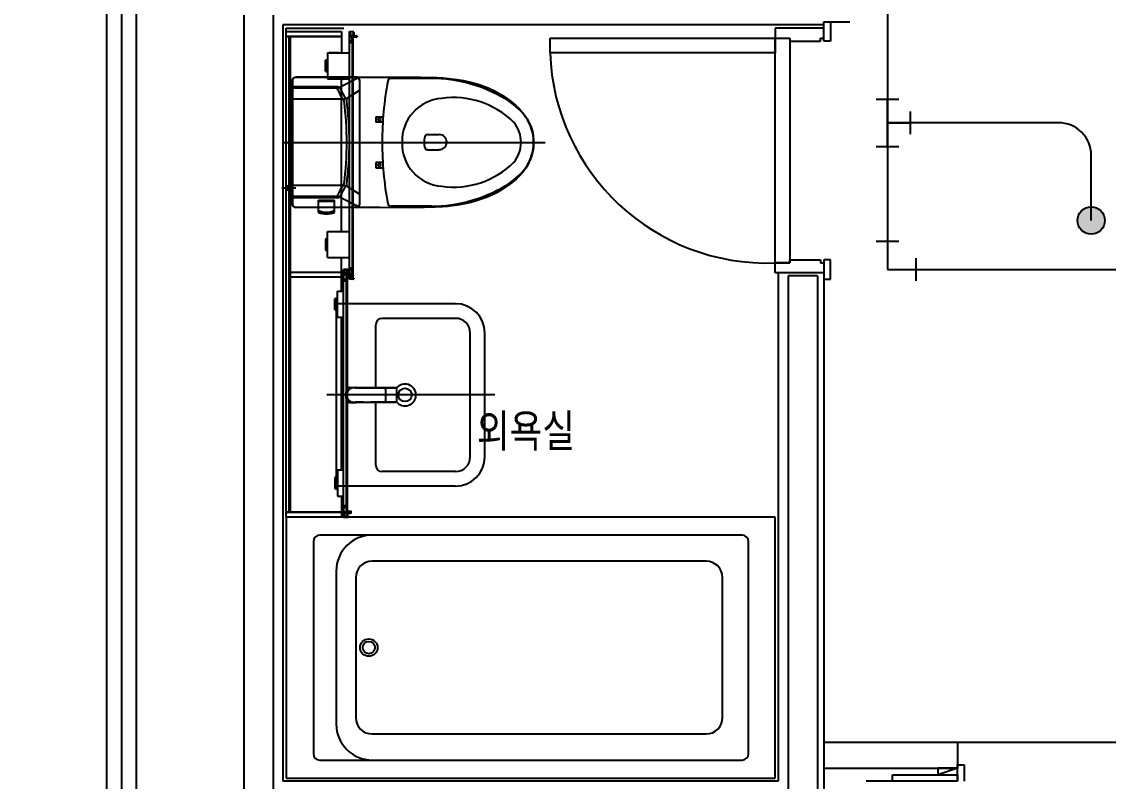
# Model space of a CAD drawing. Header units: millimetres. Extents: x 238075 to 303070, y -258150 to -205841.
# Drawn here: x 264942 to 268275, y -227021 to -224691 of the extents above; entities that cross this region are included whole.
import ezdxf
from ezdxf.enums import TextEntityAlignment as Align

# ---------------------------------------------------------------- set-up
doc = ezdxf.new("R2010")
doc.units = ezdxf.units.MM
doc.header["$LTSCALE"] = 200
for name, color, linetype in [('-소화(SP가지관)', 3, 'Continuous'), ('-소화(SP헤드하향)', 2, 'Continuous'), ('L4', 4, 'Continuous'), ('SP 후렉시블', 7, 'Continuous'), ('아파트', 253, 'Continuous')]:
    doc.layers.add(name, color=color, linetype=linetype)
doc.styles.add('맑은고딕', font='malgun.ttf', dxfattribs={"width": 0.8})
doc.linetypes.add('BATTING', pattern='A,0.0001,-0.1,[134,ltypeshp.shx,S=0.1,R=0,X=-0.1,Y=0],-0.2,[134,ltypeshp.shx,S=0.1,R=180,X=0.1,Y=0],-0.1', length=0.4001)

# ---------------------------------------------------------------- blocks, each defined once
blk = doc.blocks.new('A$C39172136')
at = {"layer": '-소화(SP헤드하향)'}
blk.add_hatch(color=0, dxfattribs=at).paths.add_polyline_path([(0, -42, -1), (0, 42, -1)])
at = {"layer": '-소화(SP헤드하향)', "color": 0}
blk.add_circle((0, 0), 42, dxfattribs=at)
blk = doc.blocks.new('A$C1978247E')
at = {"color": 0}
for p, q in [((-45.1, 90), (45.1, 90)), ((0, 0), (0, 90)), ((-93.8, -45.1), (-93.8, 45.1)), ((93.8, -45.1), (93.8, 45.1)), ((93.8, 0), (-93.8, 0))]:
    blk.add_line(p, q, dxfattribs=at)
blk = doc.blocks.new('A$C476E3A35')
at = {"color": 0}
for p, q in [((112.5, 45.1), (112.5, -45.1)), ((112.5, 0), (0, 0)), ((0, 0), (0, -113.2)), ((-45.1, -113.2), (45.1, -113.2))]:
    blk.add_line(p, q, dxfattribs=at)

msp = doc.modelspace()

# ---------------------------------------------------------------- linework, layer by layer
at = {"layer": '-소화(SP가지관)', "color": 6}
for p, q in [((267597.7, -222404.1, 54985.4), (267597.7, -225451.2, 54985.4)), ((267829.7, -225001.2, 54985.4), (267597.7, -225001.2, 54985.4)), ((267597.7, -225451.2, 54985.4), (270619.1, -225451.2, 54985.4))]:
    msp.add_line(p, q, dxfattribs=at)
at = {"layer": 'L4'}
for p, q in [((265202.6, -227881.2, 54985.4), (265202.6, -221731.2, 54985.4)), ((265247.6, -221821.2), (265247.6, -227881.2)), ((265292.6, -221821.2), (265292.6, -227821.2)), ((265622.6, -224671.2), (265622.6, -227141.2)), ((265712.6, -224671.2), (265712.6, -227051.2)), ((265742.6, -224701.2), (265742.6, -227021.2)), ((267402.6, -224701.2), (265742.6, -224701.2)), ((265752.6, -224711.2), (265872.6, -224711.2)), ((265752.6, -226211.2, 0), (265752.6, -224711.2, 0)), ((265752.6, -224711.2, 0), (265752.6, -224711.2, 0)), ((265752.6, -224711.2, 0), (265929.8, -224711.2, 0)), ((265752.6, -224736.2, 0), (265752.6, -224721.2, 0)), ((265752.6, -224721.2, 0), (265922.6, -224721.2, 0)), ((265922.6, -224721.2, 0), (265922.6, -224736.2, 0)), ((265947, -224734, 0), (265947, -224721.3, 0)), ((265947, -224721.3, 0), (265956.2, -224721.3, 0)), ((265956.1, -224722.5, 0), (265948.1, -224722.5, 0)), ((265948.1, -224722.5, 0), (265948.1, -224726, 0)), ((265958.1, -224722.5, 0), (265956.1, -224722.5, 0)), ((265956.2, -224721.3, 0), (265958.9, -224721.3, 0)), ((265960.4, -224722.8, 0), (265960.4, -224734, 0)), ((267402.6, -224711.2), (267252.6, -224711.2)), ((267252.6, -224711.2), (267252.6, -224741.2)), ((267402.6, -224691.2), (267482.6, -224691.2)), ((267402.6, -224751.2), (267402.6, -224691.2)), ((267402.6, -224691.2), (267422.6, -224691.2)), ((267402.6, -224741.2), (267402.6, -224711.2)), ((267422.6, -224691.2), (267422.6, -224751.2)), ((265752.6, -226196.2, 0), (265752.6, -224736.2, 0)), ((265752.6, -224736.2, 0), (265922.6, -224736.2, 0)), ((265922.6, -224736.2, 0), (265752.6, -224736.2, 0)), ((265762.5, -226196.2, 0), (265762.5, -224736.2, 0)), ((265766, -226196.2, 0), (265766, -224736.2, 0)), ((265922.6, -224736.2, 0), (265922.6, -224786.2, 0)), ((265947, -225479.8, 0), (265947, -224734, 0)), ((265950, -224734, 0), (265947, -224734, 0)), ((265948.1, -224726, 0), (265950.1, -224726, 0)), ((265950.1, -224727.2, 0), (265948.1, -224727.2, 0)), ((265948.1, -224727.2, 0), (265948.1, -224732.8, 0)), ((265948.1, -224732.8, 0), (265959.1, -224732.8, 0)), ((265950, -224739, 0), (265950, -224734, 0)), ((265951.2, -224739, 0), (265950, -224739, 0)), ((265950, -224756.3, 0), (265950, -224750.1, 0)), ((265950, -224750.1, 0), (265951.2, -224750.1, 0)), ((265950.1, -224726, 0), (265950.1, -224727.2, 0)), ((265954.7, -224734, 0), (265951.2, -224734, 0)), ((265951.2, -224734, 0), (265951.2, -224739, 0)), ((265951.2, -224750.1, 0), (265951.2, -224755.1, 0)), ((265951.2, -224755.1, 0), (265954.7, -224755.1, 0)), ((265954.7, -224755.1, 0), (265954.7, -224734, 0)), ((265955.8, -224734, 0), (265955.8, -225479.8, 0)), ((265958.6, -224734, 0), (265955.8, -224734, 0)), ((265959.2, -224734, 0), (265955.8, -224734, 0)), ((265955.8, -224734, 0), (265955.8, -224756.3, 0)), ((265956.1, -224727.2, 0), (265956.1, -224726, 0)), ((265956.1, -224726, 0), (265959.1, -224726, 0)), ((265959.1, -224727.2, 0), (265956.1, -224727.2, 0)), ((265958.6, -225479.8, 0), (265958.6, -224734, 0)), ((265959.1, -224726, 0), (265959.1, -224723.5, 0)), ((265959.1, -224732.8, 0), (265959.1, -224727.2, 0)), ((265959.2, -224739, 0), (265959.2, -224734, 0)), ((265968.9, -224739, 0), (265959.2, -224739, 0)), ((265960.3, -224737.8, 0), (265960.3, -224735.2, 0)), ((265960.3, -224735.2, 0), (265968.1, -224735.2, 0)), ((265968.1, -224737.8, 0), (265960.3, -224737.8, 0)), ((265960.4, -224734, 0), (265968.9, -224734, 0)), ((265969.1, -224736.2, 0), (265969.1, -224736.8, 0)), ((265970.4, -224735.5, 0), (265970.4, -224737.5, 0)), ((266562.6, -224786.2), (266562.6, -224741.2)), ((266562.6, -224741.2), (267252.6, -224741.2)), ((267252.6, -224741.2), (267252.6, -224786.2)), ((267252.6, -224741.2), (267297.6, -224741.2)), ((267252.6, -225431.2), (267252.6, -224741.2)), ((267252.6, -224741.2), (267297.6, -224741.2)), ((267297.6, -224741.2), (267297.6, -224751.2)), ((267297.6, -224741.2), (267297.6, -225431.2)), ((267297.6, -224751.2), (267392.6, -224751.2)), ((267392.6, -224751.2), (267392.6, -224741.2)), ((267392.6, -224741.2), (267402.6, -224741.2)), ((267422.6, -224751.2), (267402.6, -224751.2)), ((265880, -224786.2, 0), (265880, -224866.2, 0)), ((265880, -224786.2, 0), (265947, -224786.2, 0)), ((265914.5, -224786.2, 0), (265884.7, -224786.2, 0)), ((265914.5, -224786.2, 0), (265914.6, -224786.1, 0)), ((265955.8, -224756.3, 0), (265950, -224756.3, 0)), ((267252.6, -224786.2), (266562.6, -224786.2)), ((265873.8, -224843.1, 0), (265873.8, -224809.3, 0)), ((265878.7, -224843.1, 0), (265878.7, -224809.3, 0)), ((265880, -224823.5, 0), (265878.7, -224823.5, 0)), ((265880, -224828.9, 0), (265878.7, -224828.9, 0)), ((265772.5, -224871.3, 0), (265772.6, -224870, 0)), ((265772.5, -224871.3, 0), (265772.5, -225251, 0)), ((265772.5, -225251, 0), (265772.5, -224871.3, 0)), ((265772.6, -224870, 0), (265772.9, -224868.8, 0)), ((265772.9, -224868.8, 0), (265773.2, -224867.6, 0)), ((265773.2, -224867.6, 0), (265773.9, -224866.4, 0)), ((265773.9, -224866.4, 0), (265774.6, -224865.2, 0)), ((265774.6, -224865.2, 0), (265775.7, -224864.1, 0)), ((265775.7, -224864.1, 0), (265776.5, -224863.3, 0)), ((265776.5, -224863.3, 0), (265777.8, -224862.5, 0)), ((265777.8, -224862.5, 0), (265778.6, -224862.1, 0)), ((265778.6, -224862.1, 0), (265779.7, -224861.7, 0)), ((265779.7, -224861.7, 0), (265780.8, -224861.5, 0)), ((265780.8, -224861.5, 0), (265781.9, -224861.3, 0)), ((265781.9, -224861.3, 0), (265782.5, -224861.3, 0)), ((265782.5, -224861.3, 0), (266111, -224861, 0)), ((265969.6, -224861.3, 0), (265782.5, -224861.3, 0)), ((265880, -224866.2, 0), (265947, -224866.2, 0)), ((265975.2, -224863.7, 0), (265910, -224896.1, 0)), ((265922.6, -225334.7, 0), (265922.6, -224866.2, 0)), ((265977.6, -224869.3, 0), (265977.6, -225253.1, 0)), ((266199.2, -224865.4, 0), (266074.1, -224865.3, 0)), ((266111, -224861, 0), (266164.7, -224860.8, 0)), ((266164.7, -224860.8, 0), (266214.9, -224862.2, 0)), ((266214.9, -224862.2, 0), (266233.2, -224863.4, 0)), ((266233.2, -224863.4, 0), (266250.7, -224865.2, 0)), ((266250.7, -224865.2, 0), (266276.1, -224868.1, 0)), ((266276.1, -224868.1, 0), (266296.9, -224871.7, 0)), ((266296.9, -224871.7, 0), (266322.1, -224877.4, 0)), ((266322.1, -224877.4, 0), (266344.8, -224883.9, 0)), ((266344.8, -224883.9, 0), (266372.5, -224894.3, 0)), ((265910, -224891.2, 0), (265772.5, -224891.2, 0)), ((265904.6, -224894.7, 0), (265772.5, -224894.7, 0)), ((265977.6, -224901.7, 0), (265946.7, -224921.6, 0)), ((266372.5, -224894.3, 0), (266393.9, -224904.5, 0)), ((266393.9, -224904.5, 0), (266416, -224917, 0)), ((266416, -224917, 0), (266433.9, -224929, 0)), ((265927.6, -224928.5, 0), (265772.5, -224928.5, 0)), ((266433.9, -224929, 0), (266456.4, -224946.8, 0)), ((266456.4, -224946.8, 0), (266467.8, -224957.5, 0)), ((266027.9, -224983.2, 0), (266050.7, -224983.2, 0)), ((266027.9, -224983.2, 0), (266027.9, -224999.2, 0)), ((266467.8, -224957.5, 0), (266483.1, -224975.3, 0)), ((266483.1, -224975.3, 0), (266492.1, -224988.6, 0)), ((266492.1, -224988.6, 0), (266499.8, -225003.1, 0)), ((266049.6, -224999.2, 0), (266027.9, -224999.2, 0)), ((266499.8, -225003.1, 0), (266505.2, -225017.3, 0)), ((266505.2, -225017.3, 0), (266508.2, -225028.3, 0)), ((266186.4, -225037.6, 0), (266222.8, -225037.6, 0)), ((266508.2, -225028.3, 0), (266510.5, -225040.4, 0)), ((266510.5, -225040.4, 0), (266512.1, -225053.7, 0)), ((266512.1, -225053.7, 0), (266512.2, -225061.2, 0)), ((265745.6, -225061.2, 0), (266547.8, -225061.2, 0)), ((266186.3, -225083.7, 0), (266222.8, -225083.7, 0)), ((266510.4, -225083.4, 0), (266507.6, -225096.8, 0)), ((266511.4, -225076.3, 0), (266510.4, -225083.4, 0)), ((266512, -225068, 0), (266511.4, -225076.3, 0)), ((266512.2, -225061.2, 0), (266512, -225068, 0)), ((266501.7, -225114.6, 0), (266497.9, -225123, 0)), ((266504.8, -225106.2, 0), (266501.7, -225114.6, 0)), ((266507.6, -225096.8, 0), (266504.8, -225106.2, 0)), ((266027.9, -225123.2, 0), (266027.9, -225139.2, 0)), ((266049.6, -225123.2, 0), (266027.9, -225123.2, 0)), ((266027.9, -225139.2, 0), (266050.7, -225139.2, 0)), ((266482.2, -225148.4, 0), (266472.7, -225159.7, 0)), ((266488.1, -225140.1, 0), (266482.2, -225148.4, 0)), ((266492.8, -225132.5, 0), (266488.1, -225140.1, 0)), ((266497.9, -225123, 0), (266492.8, -225132.5, 0)), ((266439.6, -225189.4, 0), (266419.7, -225203.1, 0)), ((266447.8, -225182.9, 0), (266439.6, -225189.4, 0)), ((266458.6, -225173.7, 0), (266447.8, -225182.9, 0)), ((266465.4, -225167.2, 0), (266458.6, -225173.7, 0)), ((266472.7, -225159.7, 0), (266465.4, -225167.2, 0)), ((265782.5, -225201.3, 0), (265739.9, -225201.3, 0)), ((265762.5, -225195.3, 0), (265752.3, -225195.3, 0)), ((265752.3, -225195.3, 0), (265752.3, -225207.2, 0)), ((265752.3, -225207.2, 0), (265762.5, -225207.2, 0)), ((265764.4, -225190.6, 0), (265762.5, -225190.6, 0)), ((265762.5, -225190.6, 0), (265762.5, -225212.1, 0)), ((265764.4, -225212.1, 0), (265762.5, -225212.1, 0)), ((265766.8, -225193.6, 0), (265766.8, -225201.3, 0)), ((265766.8, -225197.2, 0), (265772.5, -225197.2, 0)), ((265766.8, -225209.1, 0), (265766.8, -225201.3, 0)), ((265766.8, -225205.5, 0), (265772.5, -225205.5, 0)), ((265927.6, -225194, 0), (265772.5, -225194, 0)), ((265977.6, -225220.7, 0), (265946.7, -225200.8, 0)), ((266386.2, -225221.8, 0), (266370, -225229.2, 0)), ((266398.4, -225215.7, 0), (266386.2, -225221.8, 0)), ((266408.2, -225210.1, 0), (266398.4, -225215.7, 0)), ((266419.7, -225203.1, 0), (266408.2, -225210.1, 0)), ((265904.6, -225227.7, 0), (265772.5, -225227.7, 0)), ((265910, -225231.2, 0), (265772.5, -225231.2, 0)), ((265772.6, -225251.9, 0), (265772.5, -225251, 0)), ((265772.8, -225253.4, 0), (265772.6, -225251.9, 0)), ((265773.4, -225254.9, 0), (265772.8, -225253.4, 0)), ((265774.1, -225256.4, 0), (265773.4, -225254.9, 0)), ((265852.5, -225238.4, 0), (265900.9, -225238.4, 0)), ((265852.5, -225276.4, 0), (265852.5, -225238.4, 0)), ((265852.5, -225240.9, 0), (265900.9, -225240.9, 0)), ((265852.5, -225241.9, 0), (265900.9, -225241.9, 0)), ((265900.9, -225276.4, 0), (265900.9, -225238.4, 0)), ((265975.2, -225258.8, 0), (265910, -225226.4, 0)), ((266261.2, -225256.1, 0), (266248.2, -225257.7, 0)), ((266277.7, -225253.9, 0), (266261.2, -225256.1, 0)), ((266294.7, -225251, 0), (266277.7, -225253.9, 0)), ((266305.3, -225248.9, 0), (266294.7, -225251, 0)), ((266319.3, -225245.7, 0), (266305.3, -225248.9, 0)), ((266336.8, -225241, 0), (266319.3, -225245.7, 0)), ((266354.7, -225235, 0), (266336.8, -225241, 0)), ((266370, -225229.2, 0), (266354.7, -225235, 0)), ((265775, -225257.6, 0), (265774.1, -225256.4, 0)), ((265776.5, -225258.9, 0), (265775, -225257.6, 0)), ((265777.8, -225259.8, 0), (265776.5, -225258.9, 0)), ((265779.3, -225260.4, 0), (265777.8, -225259.8, 0)), ((265781, -225260.9, 0), (265779.3, -225260.4, 0)), ((265782.5, -225261, 0), (265781, -225260.9, 0)), ((265852.5, -225261, 0), (265782.5, -225261, 0)), ((266040.7, -225261.2, 0), (265782.5, -225261, 0)), ((265970.3, -225261, 0), (265900.9, -225261, 0)), ((266143.2, -225261.8, 0), (266040.7, -225261.2, 0)), ((266199.2, -225257.1, 0), (266074.1, -225257.2, 0)), ((266176.5, -225261.6, 0), (266143.2, -225261.8, 0)), ((266210.3, -225260.5, 0), (266176.5, -225261.6, 0)), ((266233.4, -225259, 0), (266210.3, -225260.5, 0)), ((266248.2, -225257.7, 0), (266233.4, -225259, 0)), ((265879.7, -225414.7, 0), (265879.7, -225334.7, 0)), ((265879.7, -225334.7, 0), (265947, -225334.7, 0)), ((265873.5, -225357.8, 0), (265873.5, -225391.6, 0)), ((265878.4, -225357.8, 0), (265878.4, -225391.6, 0)), ((265879.7, -225372, 0), (265878.4, -225372, 0)), ((265879.7, -225377.4, 0), (265878.4, -225377.4, 0)), ((265879.7, -225414.7, 0), (265947, -225414.7, 0)), ((265922.6, -225517.7, 0), (265922.6, -225414.7, 0)), ((267297.6, -225431.2), (267297.6, -225421.2)), ((267297.6, -225421.2), (267392.6, -225421.2)), ((267392.6, -225421.2), (267392.6, -225431.2)), ((267422.6, -225421.2), (267402.6, -225421.2)), ((267402.6, -225421.2), (267402.6, -225481.2)), ((267422.6, -225481.2), (267422.6, -225421.2)), ((265941.1, -225451.3, 0), (265929.2, -225451.3, 0)), ((265929.2, -225451.3, 0), (265929.2, -225452.8, 0)), ((265929.2, -226198.5, 0), (265929.2, -225452.8, 0)), ((265929.2, -225452.8, 0), (265932.2, -225452.8, 0)), ((265932.2, -225452.8, 0), (265932.2, -225454.8, 0)), ((265932.2, -225454.8, 0), (265933.4, -225454.8, 0)), ((265933.4, -225454.8, 0), (265933.4, -225452.8, 0)), ((265933.4, -225452.8, 0), (265936.9, -225452.8, 0)), ((265936.9, -225452.8, 0), (265936.9, -225462.8, 0)), ((265938, -226198.5, 0), (265938, -225452.8, 0)), ((265938, -225452.8, 0), (265938, -226198.5, 0)), ((265940.8, -225452.8, 0), (265938, -225452.8, 0)), ((265938, -225486.3, 0), (265938, -225452.8, 0)), ((265938, -225452.8, 0), (265941.4, -225452.8, 0)), ((265940.8, -226198.5, 0), (265940.8, -225452.8, 0)), ((265941.4, -225452.8, 0), (265941.4, -225454.3, 0)), ((265941.4, -225454.3, 0), (265942.6, -225454.3, 0)), ((265942.6, -225454.3, 0), (265942.6, -225452.8, 0)), ((265950, -225452.5, 0), (265950, -225446.3, 0)), ((265950, -225446.3, 0), (265955.8, -225446.3, 0)), ((265951.2, -225452.5, 0), (265950, -225452.5, 0)), ((265954.7, -225447.5, 0), (265951.2, -225447.5, 0)), ((265951.2, -225447.5, 0), (265951.2, -225452.5, 0)), ((265954.7, -225468.6, 0), (265954.7, -225447.5, 0)), ((265955.8, -225446.3, 0), (265955.8, -225479.8, 0)), ((267252.6, -225461.2), (267252.6, -225431.2)), ((267252.6, -225431.2), (267297.6, -225431.2)), ((267297.6, -225431.2), (267252.6, -225431.2)), ((267392.6, -225431.2), (267402.6, -225431.2)), ((267402.6, -225431.2), (267402.6, -225461.2)), ((265766, -225459.2, 0), (265922.6, -225459.2, 0)), ((265766, -225459.2, 0), (265922.6, -225459.2, 0)), ((265766, -225474.2, 0), (265922.6, -225474.2, 0)), ((265766, -225474.2, 0), (265922.6, -225474.2, 0)), ((265933.4, -225459.8, 0), (265932.2, -225459.8, 0)), ((265932.2, -225459.8, 0), (265932.2, -225469, 0)), ((265932.2, -225469, 0), (265933.4, -225469, 0)), ((265933.4, -225480.1, 0), (265932.2, -225480.1, 0)), ((265932.2, -225480.1, 0), (265932.2, -225486.3, 0)), ((265932.2, -225486.3, 0), (265938, -225486.3, 0)), ((265933.4, -225462.8, 0), (265933.4, -225459.8, 0)), ((265936.9, -225462.8, 0), (265933.4, -225462.8, 0)), ((265933.4, -225469, 0), (265933.4, -225464, 0)), ((265933.4, -225464, 0), (265936.9, -225464, 0)), ((265933.4, -225485.1, 0), (265933.4, -225480.1, 0)), ((265936.9, -225485.1, 0), (265933.4, -225485.1, 0)), ((265936.9, -225464, 0), (265936.9, -225485.1, 0)), ((265947, -225481.3, 0), (265947, -225479.8, 0)), ((265947, -225479.8, 0), (265950, -225479.8, 0)), ((265958.9, -225481.3, 0), (265947, -225481.3, 0)), ((265950, -225472.8, 0), (265950, -225463.6, 0)), ((265950, -225463.6, 0), (265951.2, -225463.6, 0)), ((265951.2, -225472.8, 0), (265950, -225472.8, 0)), ((265950, -225479.8, 0), (265950, -225477.8, 0)), ((265950, -225477.8, 0), (265951.2, -225477.8, 0)), ((265951.2, -225463.6, 0), (265951.2, -225468.6, 0)), ((265951.2, -225468.6, 0), (265954.7, -225468.6, 0)), ((265954.7, -225469.8, 0), (265951.2, -225469.8, 0)), ((265951.2, -225469.8, 0), (265951.2, -225472.8, 0)), ((265951.2, -225477.8, 0), (265951.2, -225479.8, 0)), ((265951.2, -225479.8, 0), (265954.7, -225479.8, 0)), ((265954.7, -225479.8, 0), (265954.7, -225469.8, 0)), ((265955.8, -225479.8, 0), (265958.6, -225479.8, 0)), ((265955.8, -225479.8, 0), (265959.2, -225479.8, 0)), ((265959.2, -225479.8, 0), (265959.2, -225478.3, 0)), ((265959.2, -225478.3, 0), (265960.4, -225478.3, 0)), ((265960.4, -225478.3, 0), (265960.4, -225479.8, 0)), ((267402.6, -225461.2), (267252.6, -225461.2)), ((267262.6, -225461.2), (267262.6, -227021.2)), ((267382.6, -225471.2), (267292.6, -225471.2)), ((267292.6, -225471.2), (267292.6, -227051.2)), ((267382.6, -225471.2), (267382.6, -227821.2)), ((267402.6, -225481.2), (267402.6, -229201.2)), ((267402.6, -225481.2), (267422.6, -225481.2)), ((265910.5, -225517.7, 0), (265929.2, -225517.7, 0)), ((265910.5, -225597.7, 0), (265910.5, -225517.7, 0)), ((265902.5, -225574.6, 0), (265902.5, -225540.8, 0)), ((265907.4, -225574.6, 0), (265907.4, -225540.8, 0)), ((265910.5, -225555, 0), (265907.4, -225555, 0)), ((265910.5, -225560.4, 0), (265907.4, -225560.4, 0)), ((265907.6, -226116.2), (265907.6, -225556.2)), ((266272.6, -225556.2), (265907.6, -225556.2)), ((265910.5, -225597.7, 0), (265929.2, -225597.7, 0)), ((265922.6, -226066.2, 0), (265922.6, -225597.7, 0)), ((266027.6, -225814.2), (266027.6, -225621.2)), ((266272.6, -225601.2), (266047.6, -225601.2)), ((266317.6, -226026.2), (266317.6, -225646.2)), ((266362.6, -226026.2), (266362.6, -225646.2)), ((265948.4, -225813.2), (265965.4, -225813.2)), ((265967.6, -225813.7), (265967.9, -225813.9)), ((266011.5, -225814.2), (266011.5, -225814.2)), ((266011.5, -225814.2), (266011.5, -225814.2)), ((266046.7, -225814.2), (266011.5, -225814.2)), ((266078.7, -225814.2), (266046.7, -225814.2)), ((266057.9, -225814.2), (266071.1, -225814.2)), ((266057.9, -225819.3), (266057.9, -225853.3)), ((266071.1, -225814.2), (266087, -225814.2)), ((266086.7, -225814.2), (266078.7, -225814.2)), ((266088.7, -225814.2), (266086.7, -225814.2)), ((266091.8, -225817.2), (266091.8, -225855.2)), ((266392.6, -225836.2), (265877.6, -225836.2)), ((266102, -225836.2), (265928.4, -225836.2)), ((265948.4, -225859.2), (265965.4, -225859.2)), ((265967.6, -225858.7), (265967.4, -225858.7)), ((266011.5, -225858.2), (266011.5, -225858.2)), ((266011.5, -225858.2), (266011.5, -225858.3)), ((266011.5, -225858.2), (266013.5, -225858.2)), ((266013.5, -225858.2), (266021.5, -225858.2)), ((266021.5, -225858.2), (266053.5, -225858.2)), ((266027.6, -226051.2), (266027.6, -225858.3)), ((266053.5, -225858.2), (266088.7, -225858.2)), ((265902.5, -226089.3, 0), (265902.5, -226123.1, 0)), ((265907.4, -226089.3, 0), (265907.4, -226123.1, 0)), ((265910.5, -226066.2, 0), (265910.5, -226146.2, 0)), ((265910.5, -226066.2, 0), (265929.2, -226066.2, 0)), ((266272.6, -226071.2), (266047.6, -226071.2)), ((265910.5, -226103.5, 0), (265907.4, -226103.5, 0)), ((265910.5, -226108.9, 0), (265907.4, -226108.9, 0)), ((266272.6, -226116.2), (265907.6, -226116.2)), ((265910.5, -226146.2, 0), (265929.2, -226146.2, 0)), ((265915.4, -226146.2, 0), (265915.5, -226146.3, 0)), ((265922.6, -226146.2, 0), (265922.6, -226196.2, 0)), ((265938, -226176.2, 0), (265932.2, -226176.2, 0)), ((265932.2, -226176.2, 0), (265932.2, -226182.4, 0)), ((265932.2, -226182.4, 0), (265933.4, -226182.4, 0)), ((265933.4, -226182.4, 0), (265933.4, -226177.4, 0)), ((265933.4, -226177.4, 0), (265936.9, -226177.4, 0)), ((265936.9, -226177.4, 0), (265936.9, -226198.5, 0)), ((265938, -226198.5, 0), (265938, -226176.2, 0)), ((265922.6, -226196.2, 0), (265752.6, -226196.2, 0)), ((265752.6, -226211.2, 0), (265752.6, -226196.2, 0)), ((265752.6, -226196.2, 0), (265922.6, -226196.2, 0)), ((265922.6, -226211.2, 0), (265752.6, -226211.2, 0)), ((267252.6, -226211.2), (265752.6, -226211.2)), ((265752.6, -226211.2), (265752.6, -227011.2)), ((265922.6, -226196.2, 0), (265922.6, -226211.2, 0)), ((265932.2, -226198.5, 0), (265929.2, -226198.5, 0)), ((265929.2, -226198.5, 0), (265929.2, -226211.2, 0)), ((265929.2, -226211.2, 0), (265938.4, -226211.2, 0)), ((265930.4, -226205.3, 0), (265930.4, -226199.7, 0)), ((265930.4, -226199.7, 0), (265941.4, -226199.7, 0)), ((265932.4, -226205.3, 0), (265930.4, -226205.3, 0)), ((265930.4, -226210, 0), (265930.4, -226206.5, 0)), ((265930.4, -226206.5, 0), (265932.4, -226206.5, 0)), ((265938.4, -226210, 0), (265930.4, -226210, 0)), ((265933.4, -226193.5, 0), (265932.2, -226193.5, 0)), ((265932.2, -226193.5, 0), (265932.2, -226198.5, 0)), ((265932.4, -226206.5, 0), (265932.4, -226205.3, 0)), ((265933.4, -226198.5, 0), (265933.4, -226193.5, 0)), ((265936.9, -226198.5, 0), (265933.4, -226198.5, 0)), ((265938, -226198.5, 0), (265940.8, -226198.5, 0)), ((265941.4, -226198.5, 0), (265938, -226198.5, 0)), ((265941.4, -226205.3, 0), (265938.4, -226205.3, 0)), ((265938.4, -226205.3, 0), (265938.4, -226206.5, 0)), ((265938.4, -226206.5, 0), (265941.4, -226206.5, 0)), ((265940.4, -226210, 0), (265938.4, -226210, 0)), ((265938.4, -226211.2, 0), (265941.1, -226211.2, 0)), ((265951.1, -226193.5, 0), (265941.4, -226193.5, 0)), ((265941.4, -226193.5, 0), (265941.4, -226198.5, 0)), ((265941.4, -226199.7, 0), (265941.4, -226205.3, 0)), ((265941.4, -226206.5, 0), (265941.4, -226209, 0)), ((265950.4, -226194.7, 0), (265942.6, -226194.7, 0)), ((265942.6, -226194.7, 0), (265942.6, -226197.3, 0)), ((265942.6, -226197.3, 0), (265950.4, -226197.3, 0)), ((265942.6, -226209.7, 0), (265942.6, -226198.5, 0)), ((265942.6, -226198.5, 0), (265951.1, -226198.5, 0)), ((265951.4, -226196.3, 0), (265951.4, -226195.7, 0)), ((265952.6, -226197, 0), (265952.6, -226195, 0)), ((267252.6, -227011.2), (267252.6, -226211.2)), ((265836.5, -226286.2), (265836.5, -226611.2)), ((267151.5, -226266.2), (265856.5, -226266.2)), ((267171.5, -226936.1), (267171.5, -226286.2)), ((267041.5, -226346.2), (266016.5, -226346.2)), ((265906.5, -226376.2), (265906.5, -226611.2)), ((265966.5, -226396.2), (265966.5, -226826.1)), ((267091.5, -226826.1), (267091.5, -226396.2)), ((265836.5, -226611.2), (265836.5, -226936.1)), ((265906.5, -226611.2), (265906.5, -226846.1)), ((266016.5, -226876.1), (267041.5, -226876.1)), ((267402.6, -226901.2), (267812.6, -226901.2)), ((267812.6, -226901.2), (267812.6, -226981.2)), ((267812.6, -226901.2), (269042.6, -226901.2)), ((265856.5, -226956.1), (267151.5, -226956.1)), ((267402.6, -226981.2), (267812.6, -226981.2)), ((267812.6, -226981.2), (267752.6, -227001.2)), ((267812.6, -226981.2), (267752.6, -226981.2)), ((267752.6, -226981.2), (267752.6, -227001.2)), ((267812.6, -227021.2), (267812.6, -226971.2)), ((267812.6, -226971.2), (267832.6, -226971.2)), ((267812.6, -227001.2), (267812.6, -226981.2)), ((267832.6, -226971.2), (267832.6, -227021.2)), ((267262.6, -227021.2), (265742.6, -227021.2)), ((265752.6, -227011.2), (267252.6, -227011.2)), ((267812.6, -227021.2), (267532.6, -227021.2)), ((267612.6, -227021.2), (267612.6, -227001.2)), ((267612.6, -227001.2), (267812.6, -227001.2)), ((267812.6, -227021.2), (267612.6, -227021.2)), ((267752.6, -227001.2), (267812.6, -227001.2)), ((267812.6, -227001.2), (267812.6, -227021.2))]:
    msp.add_line(p, q, dxfattribs=at)
for centre, radius in [((266038.4, -224991.2, 0), 3.72), ((266038.4, -225131.2, 0), 3.72), ((266117.6, -225836.2), 20.5), ((266006.5, -226611.2), 26.7), ((266006.5, -226611.2), 18.7)]:
    msp.add_circle(centre, radius, dxfattribs=at)
for centre, radius, start, end in [((265958.1, -224723.5, 0), 1, 0, 90), ((265958.9, -224722.8, 0), 1.5, 0, 90), ((265968.1, -224736.2, 0), 1, 0, 90), ((265968.1, -224736.8, 0), 1, 270, 0), ((265968.9, -224735.5, 0), 1.5, 0, 90), ((265968.9, -224737.5, 0), 1.5, 270, 0), ((267230.1, -224763.7), 667.9, 181.9306, 271.9306), ((265876.2, -224814, 0), 5.3, 62.4784, 117.5216), ((265876.2, -224838.4, 0), 5.3, 242.4784, 297.5216), ((265782.5, -224871.3, 0), 10, 90, 180), ((265969.6, -224869.3, 0), 8, 0, 90.1413), ((267093.2, -225059.3, 0), 1045.5, 169.7617, 180.1052), ((266074.2, -224875.3, 0), 10, 90.404, 169.6554), ((266196.6, -225316.2, 0), 450.8, 59.5985, 89.674), ((265904.4, -224902.4, 0), 7.7, 19.1091, 91.3055), ((265910, -224901.2, 0), 10, 20.1751, 90), ((265999.5, -224868.4, 0), 93.3, 199.6557, 220.6378), ((265999.5, -224868.4, 0), 85.3, 200.1751, 222.0691), ((265927.6, -224898.5, 0), 30, 270, 309.5263), ((265921.1, -224935.7, 0), 10, 6.8544, 40.6378), ((264772.2, -225073.8, 0), 1167.2, 0.6154, 6.8544), ((265928.7, -224932.2, 0), 10, 6.9767, 42.0691), ((264772.2, -225073.8, 0), 1175.2, 0.6112, 6.9767), ((266239.4, -225057.2, 0), 131, 94.2456, 181.6943), ((266266.2, -225187.5, 0), 263.5, 45.3716, 97.8899), ((266326.4, -225099.2, 0), 198, 35.7611, 60.2333), ((266379.2, -225061.2, 0), 133, 0, 35.7611), ((266379.1, -225061.2, 0), 94.6, 319.4521, 40.5479), ((266260.1, -225061, 0), 83.8, 168.5807, 190.7683), ((266186.4, -225046.1, 0), 8.57, 90, 168.5807), ((266222.5, -225060.6, 0), 23, 270.7437, 89.2563), ((264772.2, -225048.7, 0), 1167.2, 353.1456, 359.3846), ((264772.2, -225048.7, 0), 1175.2, 353.0233, 359.3888), ((267093.2, -225063.1, 0), 1045.5, 179.8948, 190.2383), ((266239.4, -225065.2, 0), 131, 178.3057, 265.7544), ((266186.3, -225075.1, 0), 8.57, 190.7683, 270), ((266379.2, -225061.2, 0), 133, 324.2389, 360), ((266266.2, -224934.9, 0), 263.5, 262.1101, 314.6284), ((266326.4, -225023.2, 0), 198, 299.7667, 324.2389), ((265921.1, -225186.8, 0), 10, 319.3622, 353.1456), ((265763.8, -225193.6, 0), 3.06, 0, 79.0464), ((265763.8, -225209.1, 0), 3.06, 280.9536, 0), ((265904.4, -225220, 0), 7.7, 268.6945, 340.8909), ((265999.5, -225254.1, 0), 93.3, 139.3622, 160.3443), ((265999.5, -225254.1, 0), 85.3, 137.9309, 159.8249), ((265927.6, -225224, 0), 30, 50.4737, 90), ((265928.7, -225190.2, 0), 10, 317.9309, 353.0233), ((266196.6, -224806.3, 0), 450.8, 270.326, 300.4015), ((265782.5, -225251, 0), 10, 180, 270), ((265910, -225221.2, 0), 10, 270, 339.8249), ((265969.8, -225253.2, 0), 7.79, 273.884, 0.6291), ((266074.2, -225247.2, 0), 10, 190.3446, 269.596), ((265876.7, -225214.5, 0), 61, 246.6423, 293.3577), ((265876.7, -225214.5, 0), 63, 247.4254, 292.5746), ((265876.7, -225213.9, 0), 67, 248.8402, 291.1598), ((265875.9, -225362.5, 0), 5.3, 62.4784, 117.5216), ((265875.9, -225386.9, 0), 5.3, 242.4784, 297.5216), ((265941.1, -225452.8, 0), 1.5, 0, 90), ((265958.9, -225479.8, 0), 1.5, 270, 0), ((265904.9, -225545.5, 0), 5.3, 62.4784, 117.5216), ((265904.9, -225569.9, 0), 5.3, 242.4784, 297.5216), ((266272.6, -225646.2), 90, 0, 90), ((266047.6, -225621.2), 20, 90, 180), ((266272.6, -225646.2), 45, 0, 90), ((266117.6, -225836.2), 33.5, 218.0391, 141.9604), ((266047.6, -226051.2), 20, 180, 270), ((266272.6, -226026.2), 90, 270, 0), ((266272.6, -226026.2), 45, 270, 0), ((265904.9, -226094, 0), 5.3, 62.4784, 117.5216), ((265904.9, -226118.4, 0), 5.3, 242.4784, 297.5216), ((265940.4, -226209, 0), 1, 270, 0), ((265941.1, -226209.7, 0), 1.5, 270, 0), ((265950.4, -226195.7, 0), 1, 0, 90), ((265950.4, -226196.3, 0), 1, 270, 0), ((265951.1, -226195, 0), 1.5, 0, 90), ((265951.1, -226197, 0), 1.5, 270, 0), ((265856.5, -226286.2), 20, 90, 180), ((266016.5, -226376.2), 110, 90, 180), ((267151.5, -226286.2), 20, 0, 90), ((266016.5, -226396.2), 50, 90, 180), ((267041.5, -226396.2), 50, 0, 90), ((266016.5, -226846.1), 110, 180, 270), ((266016.5, -226826.1), 50, 180, 270), ((267041.5, -226826.1), 50, 270, 0), ((265856.5, -226936.1), 20, 180, 270), ((267151.5, -226936.1), 20, 270, 0)]:
    msp.add_arc(centre, radius, start, end, dxfattribs=at)
for points, knots in [([(265948.4, -225813.2), (265947.4, -225813.2), (265945.5, -225813.5), (265942.9, -225814.7), (265940.7, -225816.6), (265939.7, -225818.2), (265938.7, -225820.4), (265937.6, -225823.2), (265936.4, -225827.4), (265935.7, -225831.8), (265935.5, -225834.7), (265935.5, -225837.7), (265935.7, -225840.6), (265936.4, -225845), (265937.6, -225849.3), (265938.7, -225852), (265939.7, -225854.2), (265940.7, -225855.8), (265942.9, -225857.7), (265945.5, -225858.9), (265947.4, -225859.2), (265948.4, -225859.2)], [0, 0, 0, 0, 0.048341, 0.096682, 0.145024, 0.193365, 0.193365, 0.270024, 0.346682, 0.423341, 0.5, 0.5, 0.576659, 0.653318, 0.729976, 0.806635, 0.806635, 0.854976, 0.903318, 0.951659, 1, 1, 1, 1]), ([(265960.5, -225814.3), (265959.3, -225814.3), (265957.4, -225814.4), (265955, -225814.9), (265952.7, -225815.6), (265950.4, -225816.7), (265948.3, -225817.9), (265946.3, -225819.4), (265944.5, -225821.1), (265942.9, -225823), (265941.5, -225825), (265940.4, -225827.3), (265939.5, -225829.6), (265938.9, -225832), (265938.5, -225834.4), (265938.5, -225836.9), (265938.7, -225839.4), (265939.1, -225841.8), (265939.9, -225844.1), (265940.9, -225846.4), (265942.2, -225848.6), (265943.7, -225850.5), (265945.4, -225852.3), (265947.3, -225853.9), (265949.3, -225855.3), (265951.5, -225856.4), (265953.8, -225857.3), (265956.2, -225857.9), (265958.3, -225858.2), (265959.7, -225858.2), (265960.5, -225858.3)], [0, 0, 0, 0, 0.052873, 0.080098, 0.107323, 0.160209, 0.187447, 0.214686, 0.267424, 0.294581, 0.321738, 0.374503, 0.401673, 0.428843, 0.481677, 0.508884, 0.536091, 0.588942, 0.616158, 0.643375, 0.696219, 0.723433, 0.750648, 0.803437, 0.830624, 0.857811, 0.910528, 0.937672, 0.964816, 1, 1, 1, 1]), ([(265953, -225815.6), (265952.7, -225815.7), (265951.7, -225816), (265950.2, -225816.8), (265949, -225817.5), (265948.6, -225817.7)], [0, 0, 0, 0, 0.1707368, 0.6861143, 1, 1, 1, 1]), ([(266052.1, -225814.3), (266048.5, -225814.3), (266041.1, -225814.3), (266030, -225814.3), (266018.8, -225814.3), (266007.4, -225814.3), (265995.9, -225814.3), (265984.2, -225814.3), (265972.4, -225814.3), (265964.5, -225814.3), (265960.5, -225814.3)], [0, 0, 0, 0, 0.123931, 0.247853, 0.37206, 0.496262, 0.621814, 0.747361, 0.873684, 1, 1, 1, 1]), ([(265965.2, -225813.6), (265965.2, -225813.7), (265965.2, -225813.7), (265965.1, -225813.7), (265965.1, -225813.7), (265965.1, -225813.8), (265965.1, -225813.8), (265965, -225813.8), (265965.1, -225813.8), (265965.1, -225813.8), (265965.1, -225813.8), (265965.1, -225813.8), (265965.2, -225813.8), (265965.3, -225813.8), (265965.6, -225813.8), (265966, -225813.9), (265966.5, -225813.9), (265967.2, -225813.9), (265968.5, -225813.9), (265970.3, -225813.9), (265972.4, -225814), (265974.8, -225814), (265977.5, -225814), (265980.5, -225814.1), (265983.8, -225814.1), (265987.3, -225814.1), (265991.1, -225814.1), (265995, -225814.1), (265999, -225814.2), (266003.1, -225814.2), (266006.6, -225814.2), (266009, -225814.2), (266010.4, -225814.2), (266011.1, -225814.2), (266011.5, -225814.2)], [0, 0, 0, 0, 0.040109, 0.092195, 0.134539, 0.146364, 0.158189, 0.164847, 0.172873, 0.182268, 0.19503, 0.206247, 0.218388, 0.230438, 0.254038, 0.278555, 0.302611, 0.326873, 0.374827, 0.423378, 0.471573, 0.519782, 0.568449, 0.616278, 0.664653, 0.712725, 0.760548, 0.808689, 0.856006, 0.904537, 0.952271, 0.976142, 0.986914, 1, 1, 1, 1]), ([(265965.4, -225813.2), (265965.4, -225813.2), (265965.4, -225813.2), (265965.4, -225813.3), (265965.4, -225813.3), (265965.4, -225813.3), (265965.4, -225813.3), (265965.4, -225813.4), (265965.4, -225813.5), (265965.3, -225813.5), (265965.3, -225813.6), (265965.2, -225813.6), (265965.2, -225813.6)], [0, 0, 0, 0, 0.051849, 0.106878, 0.165086, 0.226475, 0.291045, 0.358795, 0.508349, 0.717554, 0.868851, 1, 1, 1, 1]), ([(265967.6, -225813.7), (265967.5, -225813.7), (265967.4, -225813.6), (265967.2, -225813.6), (265966.9, -225813.5), (265966.7, -225813.4), (265966.5, -225813.4), (265966.3, -225813.3), (265966.1, -225813.3), (265965.8, -225813.2), (265965.6, -225813.2), (265965.4, -225813.2), (265965.4, -225813.2)], [0, 0, 0, 0, 0.101285, 0.201719, 0.301509, 0.400867, 0.500008, 0.599148, 0.698504, 0.798291, 0.89872, 1, 1, 1, 1]), ([(265966.4, -225813.9), (265966.4, -225813.9), (265966.5, -225813.9), (265966.8, -225813.9), (265967.4, -225813.9), (265968.2, -225813.9), (265968.7, -225813.9), (265968.9, -225813.9)], [0, 0, 0, 0, 0.166917, 0.3923, 0.648514, 0.861362, 1, 1, 1, 1]), ([(265967.8, -225813.9), (265967.8, -225813.9), (265967.7, -225813.9), (265967.7, -225813.8), (265967.7, -225813.8)], [0, 0, 0, 0, 0.066786, 1, 1, 1, 1]), ([(266011.5, -225814.2), (266012.4, -225814.2), (266013.4, -225814.2), (266015.3, -225814.2), (266016.3, -225814.2), (266019.2, -225814.2), (266021.1, -225814.2), (266026.9, -225814.2), (266030.8, -225814.2), (266038.5, -225814.2), (266042.4, -225814.2), (266050.2, -225814.2), (266054, -225814.2), (266057.9, -225814.2)], [0, 0, 0, 0, 0.0625, 0.0625, 0.125, 0.125, 0.25, 0.25, 0.5, 0.5, 0.75, 0.75, 1, 1, 1, 1]), ([(266052.2, -225814.3), (266052.2, -225814.3), (266052.6, -225814.3), (266053.3, -225814.4), (266054.2, -225814.6), (266055.1, -225814.9), (266055.8, -225815.4), (266056.4, -225815.9), (266057, -225816.5), (266057.4, -225817.1), (266057.7, -225817.8), (266057.9, -225818.5), (266057.9, -225819), (266057.9, -225819.3)], [0, 0, 0, 0, 0.011928, 0.129483, 0.247012, 0.3625, 0.462929, 0.559294, 0.651424, 0.740683, 0.826597, 0.918847, 1, 1, 1, 1]), ([(266087, -225814.2), (266087.4, -225814.2), (266087.7, -225814.2), (266088, -225814.2), (266088.1, -225814.2), (266088.1, -225814.2), (266088.2, -225814.2), (266088.4, -225814.2), (266088.5, -225814.2), (266088.7, -225814.2)], [0.000015096, 0.000015096, 0.000015096, 0.000015096, 0.003154107, 0.003154107, 0.003154107, 0.003766434, 0.003766434, 0.003766434, 0.00525714, 0.00525714, 0.00525714, 0.00525714]), ([(266088.7, -225814.2), (266088.9, -225814.2), (266089.3, -225814.3), (266089.8, -225814.4), (266090.4, -225814.7), (266090.9, -225815.2), (266091.4, -225815.7), (266091.6, -225816.3), (266091.8, -225816.8), (266091.7, -225817.1), (266091.7, -225817.2)], [0, 0, 0, 0, 0.099091, 0.240451, 0.381393, 0.523117, 0.662179, 0.800272, 0.937036, 1, 1, 1, 1]), ([(265948.6, -225854.7), (265949, -225855), (265949.6, -225855.4), (265950.3, -225855.7), (265950.5, -225855.8)], [0, 0, 0, 0, 0.69195, 1, 1, 1, 1]), ([(266057.9, -225853.3), (266057.9, -225853.4), (266057.9, -225853.9), (266057.7, -225854.5), (266057.5, -225855.3), (266057.1, -225855.9), (266056.6, -225856.5), (266056, -225857), (266055.3, -225857.5), (266054.5, -225857.9), (266053.6, -225858.1), (266052.8, -225858.3), (266052.3, -225858.3), (266052.1, -225858.3)], [0, 0, 0, 0, 0.06093, 0.147791, 0.234842, 0.323728, 0.414668, 0.509266, 0.607898, 0.711157, 0.818935, 0.930743, 1, 1, 1, 1]), ([(266091.7, -225855.2), (266091.7, -225855.4), (266091.7, -225855.7), (266091.6, -225856.3), (266091.3, -225856.9), (266090.9, -225857.3), (266090.4, -225857.7), (266089.8, -225858), (266089.2, -225858.2), (266088.8, -225858.2), (266088.7, -225858.2)], [0, 0, 0, 0, 0.09334, 0.22511, 0.35691, 0.490062, 0.623344, 0.75881, 0.89618, 1, 1, 1, 1]), ([(265960.3, -225858.3), (265960.3, -225858.3), (265960.5, -225858.3), (265960.7, -225858.3), (265960.8, -225858.3)], [0, 0, 0, 0, 0.20735, 1, 1, 1, 1]), ([(265960.5, -225858.3), (265964.4, -225858.3), (265972.1, -225858.3), (265983.7, -225858.3), (265995.2, -225858.3), (266006.7, -225858.3), (266018.2, -225858.3), (266029.6, -225858.3), (266040.9, -225858.3), (266048.4, -225858.3), (266052.1, -225858.3)], [0, 0, 0, 0, 0.123369, 0.246745, 0.370929, 0.495117, 0.621146, 0.747179, 0.873585, 1, 1, 1, 1]), ([(265970, -225858.5), (265969.8, -225858.5), (265969.1, -225858.5), (265968.1, -225858.6), (265967, -225858.6), (265966.3, -225858.6), (265966, -225858.7), (265966.1, -225858.7), (265966, -225858.8), (265966, -225858.8), (265965.9, -225858.9), (265965.9, -225858.9), (265965.7, -225859), (265965.5, -225859.1), (265965.4, -225859.2)], [0, 0, 0, 0, 0.014571, 0.06619, 0.118239, 0.170198, 0.236781, 0.303172, 0.369545, 0.435912, 0.502277, 0.568639, 0.634999, 1, 1, 1, 1]), ([(265965.4, -225859.2), (265965.4, -225859.2), (265965.6, -225859.2), (265965.8, -225859.2), (265966.1, -225859.2), (265966.3, -225859.1), (265966.6, -225859.1), (265966.9, -225859), (265967.2, -225858.9), (265967.5, -225858.8), (265967.6, -225858.7)], [0, 0, 0, 0, 0.100281, 0.200263, 0.300157, 0.400177, 0.500534, 0.667134, 0.833296, 1, 1, 1, 1]), ([(265967.4, -225858.7), (265967.4, -225858.7), (265967.3, -225858.8), (265967.1, -225858.7), (265967, -225858.7), (265967, -225858.7), (265966.9, -225858.7), (265966.9, -225858.6), (265966.9, -225858.6)], [0, 0, 0, 0, 0.03505, 0.518837, 0.645508, 0.772162, 0.898799, 1, 1, 1, 1]), ([(265988.7, -225858.3), (265988.4, -225858.3), (265986.9, -225858.3), (265984.4, -225858.4), (265981.2, -225858.4), (265978.3, -225858.4), (265975.6, -225858.4), (265973.3, -225858.5), (265971.4, -225858.5), (265970.4, -225858.5), (265970, -225858.5)], [0, 0, 0, 0, 0.031504, 0.175928, 0.320899, 0.464629, 0.608143, 0.752645, 0.897102, 1, 1, 1, 1]), ([(266057.9, -225858.2), (266054, -225858.2), (266050.2, -225858.2), (266042.4, -225858.3), (266038.5, -225858.3), (266030.8, -225858.3), (266026.9, -225858.3), (266021.1, -225858.3), (266019.2, -225858.3), (266016.3, -225858.3), (266015.3, -225858.3), (266013.4, -225858.3), (266012.4, -225858.3), (266011.5, -225858.3)], [0, 0, 0, 0, 0.25, 0.25, 0.5, 0.5, 0.75, 0.75, 0.875, 0.875, 0.9375, 0.9375, 1, 1, 1, 1]), ([(266087, -225858.2), (266082.6, -225858.2), (266078.2, -225858.2), (266073.8, -225858.2), (266068.5, -225858.2), (266063.2, -225858.2), (266057.9, -225858.2)], [0, 0, 0, 0, 0.0132561, 0.0132561, 0.0132561, 0.0291499, 0.0291499, 0.0291499, 0.0291499]), ([(266088.7, -225858.2), (266088.4, -225858.2), (266088.2, -225858.2), (266088, -225858.2), (266087.7, -225858.2), (266087.5, -225858.2), (266087.2, -225858.2), (266087.1, -225858.2), (266087.1, -225858.2), (266087, -225858.2)], [0.001051073, 0.001051073, 0.001051073, 0.001051073, 0.003154107, 0.003154107, 0.003154107, 0.005856485, 0.005856485, 0.005856485, 0.006293168, 0.006293168, 0.006293168, 0.006293168])]:
    msp.add_open_spline(points, degree=3, knots=knots, dxfattribs=at)
at = {"layer": 'SP 후렉시블', "linetype": 'BATTING', "ltscale": 5, "elevation": 54985.4}
msp.add_lwpolyline([(268222.6, -225301.2), (268222.6, -225101.2, 0.414214), (268122.6, -225001.2), (267829.7, -225001.2), (267799.7, -225001.2)], format="xyb", dxfattribs=at)
at = {"layer": '아파트'}
msp.add_circle((263075.4, -230841.1, 54985.4), 25000, dxfattribs=at)

# ---------------------------------------------------------------- block references
at = {"layer": '-소화(SP가지관)', "color": 2, "ltscale": 0.25}
for name, p, xscale, yscale, zscale, rotation in [('A$C1978247E', (267597.7, -225001.2, 54985.4), 0.773119999980927, 0.773119999980927, 0.773119999980927, 270), ('A$C476E3A35', (267597.7, -225451.2, 54985.4), 0.7731199999823013, 0.7731199999823013, 0.7731199999823013, 90.00000000000006)]:
    msp.add_blockref(name, p, dxfattribs=dict(at, xscale=xscale, yscale=yscale, zscale=zscale, rotation=rotation))
at = {"layer": '-소화(SP헤드하향)', "ltscale": 0.2, "rotation": 90.00000000000006}
msp.add_blockref('A$C39172136', (268222.6, -225301.2, 54985.4), dxfattribs=at)

# ---------------------------------------------------------------- texts
at = {"layer": 'L4', "style": '맑은고딕', "width": 0.8}
msp.add_text('외욕실', height=100, dxfattribs=at).set_placement((266488.5, -225946.1), align=Align.MIDDLE_CENTER)

doc.saveas('drawing.dxf')
